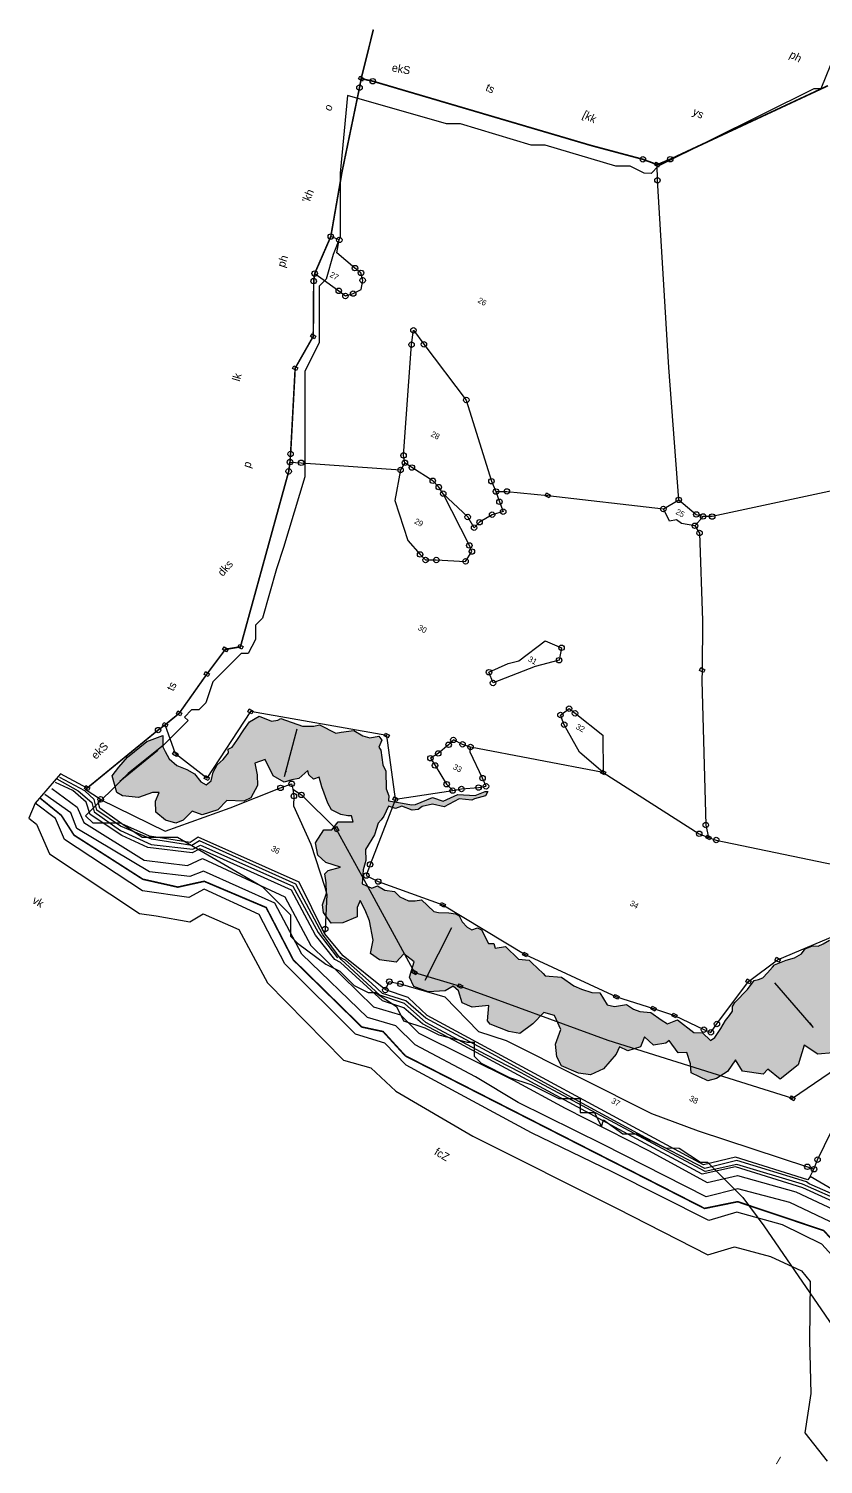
# Model space of a CAD drawing. Header units: metres. Extents: x 344942 to 348881, y 1759187 to 1762834.
# Drawn here: x 345339 to 346574, y 1760175 to 1762406 of the extents above; entities that cross this region are included whole.
import ezdxf

# ---------------------------------------------------------------- set-up
doc = ezdxf.new("R2010")
doc.units = ezdxf.units.M
doc.header["$MEASUREMENT"] = 0
doc.linetypes.add('DASHDOT', pattern=[1, 0.5, -0.25, 0, -0.25])
doc.linetypes.add('DIVIDE', pattern=[1.25, 0.5, -0.25, 0, -0.25, 0, -0.25])
for name, color, linetype in [('LINE_WATER', 4, 'Continuous'), ('OFF', 1, 'Continuous'), ('POLY_HATCH', 12, 'Continuous'), ('POLY_PARCEL', 6, 'Continuous'), ('POLY_WATER', 4, 'Continuous'), ('SYM_ARROW', 1, 'Continuous'), ('SYM_STONE', 1, 'Continuous'), ('TEXT_MAPOUT', 7, 'Continuous'), ('TEXT_PARCEL', 7, 'Continuous'), ('V_BOUND_LINE', 7, 'Continuous'), ('V_BOUND_STREAM_LINE', 7, 'DASHDOT'), ('V_DIVIDE_LINE', 7, 'DIVIDE'), ('VILLAGE BOUNDRY', 15, 'Continuous')]:
    doc.layers.add(name, color=color, linetype=linetype)
doc.styles.get("Standard").update_dxf_attribs({"font": 'simplex.shx'})
doc.styles.add('TEXT_MAP', font='')
doc.styles.get('TEXT_MAP').set_extended_font_data('Kruti Dev 050')
doc.dimstyles.get("Standard").update_dxf_attribs({"dimtxt": 0.18, "dimasz": 0.18, "dimexe": 0.18, "dimexo": 0.0625, "dimgap": 0.09, "dimtad": 0, "dimtih": 1, "dimtoh": 1, "dimdec": 4, "dimzin": 0, "dimdsep": 46, "dimtxsty": 'Standard', "dimcen": 0.09, "dimadec": 0, "dimazin": 0, "dimtfac": 1, "dimtdec": 4, "dimtofl": 0, "dimtmove": 0, "dimatfit": 3, "dimfxl": 0, "dimtolj": 1, "dimtzin": 0, "dimarcsym": 0})

# ---------------------------------------------------------------- blocks, each defined once
blk = doc.blocks.new('STONE')
blk.add_circle((0, 0), 0.851)
blk = doc.blocks.new('STONESQUARE')
blk.add_lwpolyline([(-0.7, 0.48), (0.7, 0.48), (0.7, -0.48), (-0.7, -0.48)], close=True)
blk = doc.blocks.new('WESGW')
at = {"layer": 'POLY_HATCH'}
h = blk.add_hatch(dxfattribs=at)
h.set_pattern_fill('ZIGZAG', color=256, scale=20, style=0)
h.set_pattern_definition([(0, (1778.8028, 7410.7328), (2.5, 2.5), [2.5, -2.5]), (90, (1781.3028, 7410.7328), (-2.5, 2.5), [2.5, -2.5])])
h.paths.add_polyline_path([(2108.7, 7654.35), (2109.11, 7659.44), (2109.01, 7664.37), (2106.4, 7668.23), (2102.68, 7673.32), (2108.88, 7675.93), (2111.08, 7679.23), (2111.08, 7683.77), (2115.9, 7684.19), (2119.48, 7688.45), (2120.31, 7691.62), (2119.62, 7693.68), (2123.75, 7694.23), (2124.44, 7701.52), (2123.2, 7706.75), (2130.09, 7702.07), (2136.28, 7704), (2137.66, 7706.62), (2136.97, 7712.12), (2137.15, 7715.52), (2132.06, 7720.06), (2136.74, 7721.85), (2136.19, 7725.98), (2133.16, 7729.69), (2136.19, 7732.03), (2135.64, 7737.12), (2136.88, 7739.46), (2134.81, 7740.7), (2130.4, 7741.39), (2131.64, 7745.38), (2131.51, 7750.33), (2129.99, 7753.22), (2124.76, 7754.6), (2125.44, 7756.22), (2124.75, 7759.38), (2130.13, 7758.28), (2132.33, 7761.58), (2131.92, 7765.44), (2131.09, 7768.19), (2131.92, 7770.94), (2135.08, 7776.03), (2136.6, 7781.26), (2134.81, 7784.84), (2131.37, 7787.86), (2126.27, 7789.38), (2127.51, 7790.89), (2127.51, 7795.02), (2125.17, 7799.7), (2122.28, 7801.62), (2115.11, 7802.31), (2111.53, 7800.8), (2110.68, 7805.31), (2108.89, 7806.96), (2106.13, 7807.23), (2103.52, 7807.09), (2100.9, 7810.81), (2097.73, 7812.46), (2094.56, 7811.22), (2094.01, 7812.19), (2093.05, 7817), (2089.19, 7820.03), (2085.75, 7820.17), (2085.61, 7822.64), (2087.4, 7823.88), (2089.61, 7825.12), (2090.71, 7826.5), (2092.77, 7823.88), (2094.98, 7823.33), (2096.63, 7823.47), (2097.87, 7822.78), (2098.14, 7816.73), (2101.31, 7814.11), (2105.17, 7814.25), (2109.99, 7816.31), (2112.19, 7818.51), (2109.02, 7823.06), (2105.86, 7825.94), (2102.41, 7831.31), (2101.59, 7833.51), (2100.62, 7833.1), (2099.38, 7833.93), (2099.93, 7846.03), (2099.22, 7847.88), (2096.05, 7850.77), (2092.06, 7853.66), (2087.65, 7860.82), (2084.89, 7854.9), (2084.07, 7849.81), (2081.86, 7846.51), (2081.31, 7841.69), (2078.01, 7835.77), (2077.55, 7833.49), (2078.1, 7830.6), (2075.35, 7827.71), (2074.11, 7825.37), (2075.9, 7824.13), (2076.04, 7819.73), (2077.14, 7817.53), (2078.79, 7815.46), (2081.55, 7812.43), (2082.92, 7809.82), (2084.02, 7803.9), (2086.92, 7802.53), (2090.64, 7801.01), (2094.35, 7797.44), (2095.95, 7796.8), (2099.95, 7794.88), (2107.11, 7789.92), (2107.38, 7787.17), (2107.11, 7785.66), (2107.8, 7781.25), (2105.59, 7778.09), (2105.46, 7775.48), (2106.56, 7773.55), (2105.32, 7768.87), (2104.08, 7765.71), (2104.02, 7762.85), (2104.81, 7761.5), (2104.7, 7758.58), (2104.7, 7756.11), (2106.16, 7754.99), (2107.28, 7754.43), (2106.38, 7750.72), (2106.94, 7745.55), (2109.53, 7746), (2109.42, 7743.64), (2109.87, 7742.31), (2111.34, 7740.51), (2112.35, 7738.82), (2112.91, 7735.23), (2113.7, 7732.98), (2114.26, 7732.08), (2116.51, 7729.84), (2117.41, 7728.04), (2117.3, 7725.12), (2116.85, 7721.63), (2117.07, 7720.29), (2118.2, 7719.16), (2118.2, 7717.93), (2116.96, 7714.78), (2114.6, 7712.53), (2113.7, 7710.17), (2112.35, 7708.71), (2109.09, 7706.69), (2106.81, 7702.67), (2105.02, 7701.55), (2103.78, 7699.3), (2102.77, 7697.17), (2099.95, 7695.48), (2098.27, 7694.13), (2096.47, 7690.76), (2095.68, 7689.19), (2094.67, 7689.08), (2093.54, 7688.4), (2091.52, 7686.04), (2091.29, 7684.92), (2090.06, 7683.01), (2089.04, 7681.55), (2087.36, 7680.88), (2085.78, 7678.97), (2085.56, 7677.06), (2084.21, 7674.92), (2082.3, 7673.01), (2079.79, 7670.04), (2079.56, 7669.14), (2079, 7666.78), (2078.44, 7664.76), (2077.54, 7663.64), (2076.42, 7662.74), (2075.97, 7659.25), (2074.39, 7653.86), (2074.28, 7652.4), (2074.95, 7651.05), (2074.73, 7649.48), (2074.39, 7647.46), (2074.28, 7644.58), (2073.94, 7641.21), (2073.26, 7639.75), (2069.89, 7640.76), (2067.42, 7639.52), (2061.12, 7640.64), (2058.87, 7638.06), (2056.62, 7638.28), (2052.68, 7638.73), (2049.53, 7637.39), (2047.4, 7637.16), (2044.81, 7637.39), (2041.77, 7635.03), (2039.52, 7634.46), (2035.7, 7636.71), (2033.45, 7635.59), (2030.11, 7635.02), (2027.52, 7634.8), (2022.8, 7635.36), (2018.18, 7633.34), (2017.28, 7633.67), (2012.56, 7634.91), (2011.44, 7635.25), (2008.4, 7634.01), (2002.89, 7635.58), (2000.3, 7633.67), (1999.29, 7634.68), (1997.83, 7633.9), (1993.89, 7636.71), (1992.43, 7636.59), (1991.19, 7635.25), (1989.51, 7635.36), (1987.37, 7636.03), (1985.68, 7637.27), (1984.33, 7637.27), (1982.31, 7636.59), (1979.5, 7635.13), (1978.03, 7634.68), (1972.86, 7636.15), (1971.29, 7634.91), (1969.49, 7634.01), (1966.45, 7633.79), (1964.2, 7634.46), (1961.39, 7633.45), (1958.73, 7633.59), (1957.49, 7632.01), (1954.23, 7631.9), (1952.43, 7635.83), (1951.76, 7638.76), (1950.07, 7641.79), (1950.41, 7647.18), (1949.73, 7650.89), (1950.07, 7652.24), (1950.18, 7653.7), (1950.07, 7657.18), (1952.32, 7657.52), (1953.67, 7659.09), (1957.16, 7659.54), (1958.73, 7660.55), (1959.4, 7662.01), (1961.88, 7664.15), (1965.48, 7665.16), (1968.42, 7669.5), (1972.13, 7670.96), (1972.69, 7671.75), (1975.28, 7674.22), (1975.28, 7675.8), (1974.49, 7675.35), (1972.36, 7672.76), (1967.41, 7670.51), (1964.37, 7666.47), (1960.88, 7665.91), (1957.29, 7661.53), (1956.16, 7660.85), (1953.46, 7659.95), (1949.3, 7658.6), (1948.63, 7660.07), (1946.83, 7661.53), (1944.13, 7666.36), (1942.44, 7667.71), (1939.74, 7671.41), (1938.73, 7671.98), (1938.5, 7674.34), (1937.15, 7675.01), (1934.9, 7673.21), (1932.65, 7672.76), (1929.39, 7672.87), (1926.13, 7670.63), (1924.78, 7669.5), (1919.05, 7669.39), (1917.7, 7668.16), (1914.55, 7666.58), (1907.48, 7665.46), (1906.92, 7664.56), (1905.34, 7663.43), (1901.18, 7662.98), (1899.38, 7659.95), (1898.93, 7656.92), (1898.6, 7652.98), (1898.25, 7650.43), (1897.46, 7649.3), (1898.14, 7648.4), (1897.58, 7645.71), (1896.79, 7643.35), (1896.68, 7640.76), (1897.46, 7638.07), (1896.68, 7636.27), (1894.76, 7636.27), (1891.84, 7637.51), (1889.03, 7637.62), (1885.77, 7637.28), (1882.62, 7637.95), (1880.48, 7639.42), (1879.13, 7640.31), (1877.44, 7643.46), (1873.96, 7639.53), (1870.92, 7632.34), (1870.02, 7628.29), (1869.42, 7624.89), (1873.14, 7621.03), (1875.2, 7620.9), (1879.88, 7622.82), (1883.05, 7626.26), (1884.84, 7627.23), (1885.12, 7624.34), (1886.77, 7621.31), (1890.63, 7620.48), (1893.93, 7621.17), (1895.58, 7623.1), (1896.69, 7626.95), (1899.99, 7627.36), (1903.57, 7631.08), (1904.67, 7634.93), (1909.49, 7637.27), (1910.87, 7639.2), (1910.87, 7643.6), (1909.22, 7646.49), (1906.88, 7649.38), (1909.22, 7651.86), (1913.76, 7648.55), (1917.76, 7648.42), (1919.55, 7650.21), (1921.26, 7651.53), (1922.64, 7655.1), (1923.47, 7654), (1925.39, 7653.59), (1926.63, 7654.97), (1928.84, 7652.63), (1932.83, 7649.05), (1934.9, 7647.81), (1938.2, 7647.81), (1940.27, 7648.5), (1941.23, 7649.05), (1942.61, 7647.67), (1938.48, 7645.47), (1937.93, 7642.31), (1935.72, 7641.07), (1935.31, 7636.25), (1937.79, 7633.23), (1941.09, 7632.4), (1945.78, 7633.23), (1942.91, 7630.49), (1942.5, 7629.12), (1944.15, 7626.78), (1945.81, 7624.02), (1946.36, 7620.17), (1947.74, 7618.25), (1951.45, 7616.46), (1954.62, 7618.25), (1957.65, 7621.96), (1956.27, 7624.58), (1956.14, 7626.91), (1958.89, 7624.99), (1961.65, 7622.65), (1965.5, 7617.97), (1966.74, 7613.84), (1970.18, 7613.43), (1975.14, 7615.22), (1975.97, 7618.66), (1979.96, 7617.97), (1980.93, 7613.02), (1983.54, 7611.09), (1988.23, 7611.78), (1992.77, 7614.53), (1994.29, 7617.01), (1996.49, 7616.46), (1999.24, 7613.71), (2002.69, 7613.98), (2006.96, 7616.87), (2008.89, 7612.47), (2010.12, 7611.92), (2016.32, 7612.6), (2019.63, 7613.71), (2021.83, 7618.25), (2023.21, 7623.06), (2026.51, 7623.75), (2030.37, 7620.86), (2031.06, 7616.04), (2033.26, 7612.74), (2035.88, 7610.95), (2041.63, 7611.42), (2045.21, 7612.66), (2047.96, 7616.24), (2049.2, 7622.15), (2049.07, 7624.63), (2051.96, 7624.77), (2054.85, 7627.79), (2054.44, 7631.1), (2058.16, 7630.13), (2061.32, 7632.47), (2061.88, 7633.71), (2066.14, 7631.65), (2068.49, 7633.02), (2071.1, 7630.41), (2072.62, 7628.07), (2078.4, 7628.21), (2080.47, 7630.13), (2082.53, 7633.71), (2082.95, 7638.11), (2086.53, 7636.05), (2092.73, 7638.25), (2093.28, 7640.32), (2098.1, 7639.35), (2100.99, 7645.96), (2099.75, 7652.29), (2104.85, 7651.74)])
h.paths.add_polyline_path([(2088.71, 7833.02), (2087.37, 7836.73), (2088.26, 7838.81), (2089.45, 7841.33), (2091.83, 7838.81), (2092.27, 7837.33), (2092.12, 7835.1), (2091.23, 7833.02)], flags=16)
at = {"layer": 'LINE_WATER'}
for points in [[(2133.65, 7615.66), (2121.42, 7614.75), (2120.4, 7614.89), (2098.13, 7610.54), (2090.46, 7603.61), (2069.67, 7603.47), (2045.94, 7603.62), (2019.06, 7603.91), (2016.3, 7604.06), (1991.44, 7604.13), (1983.46, 7606.02), (1975.98, 7604.57), (1971.38, 7605.82), (1960.85, 7608.36), (1958.59, 7608.36)], [(1854.72, 7612.53), (1864.39, 7611.19), (1868.5, 7607.9), (1890.61, 7606.36), (1903.36, 7611.19), (1906.44, 7615.4), (1934.78, 7616.89), (1949.12, 7607.29), (1975.45, 7599.58), (1983.98, 7601.33), (1991.8, 7598.97), (2024.77, 7599.89), (2043.12, 7599.79), (2072.53, 7600.3), (2093.15, 7600.16), (2100.48, 7606.46), (2118.99, 7610.59), (2133.9, 7611.31)], [(2134.61, 7613.57), (2120.32, 7612.75), (2098.63, 7608.64), (2090.55, 7601.71), (2062.69, 7601.81), (2004.63, 7602.13), (1991.4, 7602.14), (1983.89, 7603.78), (1977, 7602.55), (1959.83, 7606.96), (1957.77, 7606.96), (1948.9, 7610.81), (1935.64, 7619.74), (1904.33, 7617.7), (1902.79, 7615.44), (1889.8, 7610.37), (1880.86, 7609.85), (1869.03, 7610.98), (1866.15, 7613.86), (1860.7, 7615.09), (1854.84, 7614.79)], [(2134.09, 7614.71), (2119.7, 7613.68), (2098.72, 7609.47), (2091.04, 7602.86), (2032.33, 7602.96), (2025.8, 7603.07), (2013.25, 7602.86), (1992.12, 7602.98), (1983.49, 7605.03), (1975.47, 7603.7), (1959.53, 7607.91), (1950.62, 7612.16), (1936.02, 7622.02), (1903.06, 7619.85), (1901.62, 7617.38), (1889.59, 7613.17), (1879.11, 7612.25), (1870.32, 7613.17), (1867.95, 7615.74), (1864.05, 7616.77), (1855.31, 7616.77)], [(1854.64, 7616.02), (1862.25, 7615.81), (1867.7, 7614.58), (1869.75, 7612.32), (1879.73, 7611.09), (1890.25, 7611.71), (1902.45, 7616.53), (1903.99, 7618.79), (1935.41, 7620.99), (1949.19, 7611.95), (1958.27, 7607.8)], [(2135.14, 7607.49), (2118.9, 7606.77), (2102.54, 7602.88), (2094.99, 7596.06), (2058.9, 7595.34), (2029.31, 7594.42), (2013.79, 7595.24), (1992.43, 7595.24), (1984.31, 7597.61), (1975.26, 7595.76), (1947.91, 7603.56), (1932.94, 7613.68), (1908.67, 7612.03), (1905.59, 7608.54), (1893.8, 7603.9), (1867.47, 7605.23), (1863.46, 7608.62), (1853.59, 7609.86)], [(2141.02, 7597.39), (2133.79, 7599.99), (2120.12, 7599.51), (2105.7, 7596.32), (2099.25, 7589.87), (2065.41, 7589.1), (2037.43, 7588.05), (1992.99, 7588.34), (1983.89, 7591.24), (1974.45, 7589.42), (1944.66, 7598.47), (1930.31, 7608.28), (1911.47, 7607.15), (1908.48, 7602.63), (1894.71, 7597.62), (1865.67, 7600.31), (1860.09, 7604.84), (1852.19, 7606.09)]]:
    blk.add_lwpolyline(points, dxfattribs=at)
at = {"layer": 'OFF'}
blk.add_lwpolyline([(1854.93, 7617.87), (1852.19, 7606.09), (1852.69, 7600.95)], dxfattribs=at)
at = {"layer": 'POLY_HATCH'}
blk.add_lwpolyline([(2108.7, 7654.35), (2104.85, 7651.74), (2099.75, 7652.29), (2100.99, 7645.96), (2098.1, 7639.35), (2093.28, 7640.32), (2092.73, 7638.25), (2086.53, 7636.05), (2082.95, 7638.11), (2082.53, 7633.71), (2080.47, 7630.13), (2078.4, 7628.21), (2072.62, 7628.07), (2071.1, 7630.41), (2068.49, 7633.02), (2066.14, 7631.65), (2061.88, 7633.71), (2061.32, 7632.47), (2058.16, 7630.13), (2054.44, 7631.1), (2054.85, 7627.79), (2051.96, 7624.77), (2049.07, 7624.63), (2049.2, 7622.15), (2047.96, 7616.24), (2045.21, 7612.66), (2041.63, 7611.42), (2035.88, 7610.95), (2033.26, 7612.74), (2031.06, 7616.04), (2030.37, 7620.86), (2026.51, 7623.75), (2023.21, 7623.06), (2021.83, 7618.25), (2019.63, 7613.71), (2016.32, 7612.6), (2010.12, 7611.92), (2008.89, 7612.47), (2006.96, 7616.87), (2002.69, 7613.98), (1999.24, 7613.71), (1996.49, 7616.46), (1994.29, 7617.01), (1992.77, 7614.53), (1988.23, 7611.78), (1983.54, 7611.09), (1980.93, 7613.02), (1979.96, 7617.97), (1975.97, 7618.66), (1975.14, 7615.22), (1970.18, 7613.43), (1966.74, 7613.84), (1965.5, 7617.97), (1961.65, 7622.65), (1958.89, 7624.99), (1956.14, 7626.91), (1956.27, 7624.58), (1957.65, 7621.96), (1954.62, 7618.25), (1951.45, 7616.46), (1947.74, 7618.25), (1946.36, 7620.17), (1945.81, 7624.02), (1944.15, 7626.78), (1942.5, 7629.12), (1942.91, 7630.49), (1945.78, 7633.23), (1941.09, 7632.4), (1937.79, 7633.23), (1935.31, 7636.25), (1935.72, 7641.07), (1937.93, 7642.31), (1938.48, 7645.47), (1942.61, 7647.67), (1941.23, 7649.05), (1940.27, 7648.5), (1938.2, 7647.81), (1934.9, 7647.81), (1932.83, 7649.05), (1928.84, 7652.63), (1926.63, 7654.97), (1925.39, 7653.59), (1923.47, 7654), (1922.64, 7655.1), (1921.26, 7651.53), (1919.55, 7650.21), (1917.76, 7648.42), (1913.76, 7648.55), (1909.22, 7651.86), (1906.88, 7649.38), (1909.22, 7646.49), (1910.87, 7643.6), (1910.87, 7639.2), (1909.49, 7637.27), (1904.67, 7634.93), (1903.57, 7631.08), (1899.99, 7627.36), (1896.69, 7626.95), (1895.58, 7623.1), (1893.93, 7621.17), (1890.63, 7620.48), (1886.77, 7621.31), (1885.12, 7624.34), (1884.84, 7627.23), (1883.05, 7626.26), (1879.88, 7622.82), (1875.2, 7620.9), (1873.14, 7621.03), (1869.42, 7624.89), (1870.02, 7628.29), (1870.92, 7632.34), (1873.96, 7639.53), (1877.44, 7643.46), (1879.13, 7640.31), (1880.48, 7639.42), (1882.62, 7637.95), (1885.77, 7637.28), (1889.03, 7637.62), (1891.84, 7637.51), (1894.76, 7636.27), (1896.68, 7636.27), (1897.46, 7638.07), (1896.68, 7640.76), (1896.79, 7643.35), (1897.58, 7645.71), (1898.14, 7648.4), (1897.46, 7649.3), (1898.25, 7650.43), (1898.6, 7652.98), (1898.93, 7656.92), (1899.38, 7659.95), (1901.18, 7662.98), (1905.34, 7663.43), (1906.92, 7664.56), (1907.48, 7665.46), (1914.55, 7666.58), (1917.7, 7668.16), (1919.05, 7669.39), (1924.78, 7669.5), (1926.13, 7670.63), (1929.39, 7672.87), (1932.65, 7672.76), (1934.9, 7673.21), (1937.15, 7675.01), (1938.5, 7674.34), (1938.73, 7671.98), (1939.74, 7671.41), (1942.44, 7667.71), (1944.13, 7666.36), (1946.83, 7661.53), (1948.63, 7660.07), (1949.3, 7658.6), (1953.46, 7659.95), (1956.16, 7660.85), (1957.29, 7661.53), (1960.88, 7665.91), (1964.37, 7666.47), (1967.41, 7670.51), (1972.36, 7672.76), (1974.49, 7675.35), (1975.28, 7675.8), (1975.28, 7674.22), (1972.69, 7671.75), (1972.13, 7670.96), (1968.42, 7669.5), (1965.48, 7665.16), (1961.88, 7664.15), (1959.4, 7662.01), (1958.73, 7660.55), (1957.16, 7659.54), (1953.67, 7659.09), (1952.32, 7657.52), (1950.07, 7657.18), (1950.18, 7653.7), (1950.07, 7652.24), (1949.73, 7650.89), (1950.41, 7647.18), (1950.07, 7641.79), (1951.76, 7638.76), (1952.43, 7635.83), (1954.23, 7631.9), (1957.49, 7632.01), (1958.73, 7633.59), (1961.39, 7633.45), (1964.2, 7634.46), (1966.45, 7633.79), (1969.49, 7634.01), (1971.29, 7634.91), (1972.86, 7636.15), (1978.03, 7634.68), (1979.5, 7635.13), (1982.31, 7636.59), (1984.33, 7637.27), (1985.68, 7637.27), (1987.37, 7636.03), (1989.51, 7635.36), (1991.19, 7635.25), (1992.43, 7636.59), (1993.89, 7636.71), (1997.83, 7633.9), (1999.29, 7634.68), (2000.3, 7633.67), (2002.89, 7635.58), (2008.4, 7634.01), (2011.44, 7635.25), (2012.56, 7634.91), (2017.28, 7633.67), (2018.18, 7633.34), (2022.8, 7635.36), (2027.52, 7634.8), (2030.11, 7635.02), (2033.45, 7635.59), (2035.7, 7636.71), (2039.52, 7634.46), (2041.77, 7635.03), (2044.81, 7637.39), (2047.4, 7637.16), (2049.53, 7637.39), (2052.68, 7638.73), (2056.62, 7638.28), (2058.87, 7638.06), (2061.12, 7640.64), (2067.42, 7639.52), (2069.89, 7640.76), (2073.26, 7639.75), (2073.94, 7641.21), (2074.28, 7644.58), (2074.39, 7647.46), (2074.73, 7649.48), (2074.95, 7651.05), (2074.28, 7652.4), (2074.39, 7653.86), (2075.97, 7659.25), (2076.42, 7662.74), (2077.54, 7663.64), (2078.44, 7664.76), (2079, 7666.78), (2079.56, 7669.14), (2079.79, 7670.04), (2082.3, 7673.01), (2084.21, 7674.92), (2085.56, 7677.06), (2085.78, 7678.97), (2087.36, 7680.88), (2089.04, 7681.55), (2090.06, 7683.01), (2091.29, 7684.92)], dxfattribs=at)
at = {"layer": 'POLY_PARCEL'}
for points in [[(1985.04, 7784.22), (1962.86, 7819.24), (1932.2, 7869.22), (1929.87, 7873.51)], [(2114.96, 7715.49), (2115.83, 7718.68), (2115.39, 7727.67), (2104.51, 7752.67), (2103.49, 7758.91), (2103.78, 7765.29), (2106.88, 7787.51), (2084.34, 7802.08), (2073.3, 7824.47), (2086.08, 7859.25), (2087.35, 7861.64), (2084.41, 7860.03), (2050.47, 7831.22), (2025.36, 7842.39), (2028.56, 7811.44), (1996.7, 7784.52), (1994.19, 7783.21)], [(1851.45, 7793.18), (1860.62, 7791.94), (1863.21, 7791.49), (1865, 7793.29), (1866.58, 7795.54), (1865.68, 7798.35), (1864.1, 7800.15), (1861.74, 7800.59), (1854.53, 7802.12), (1853.29, 7806.05), (1850.45, 7805.75)], [(1904.13, 7754.23), (1902.67, 7756.05), (1888.6, 7787.8), (1887, 7792.01), (1891.93, 7789.69), (1911.82, 7780.55), (1930.69, 7761.85), (1933.44, 7759.67)], [(1982.14, 7779.44), (1985.04, 7784.22)], [(1985.04, 7784.22), (1992.01, 7782.77), (1994.19, 7783.21)], [(1994.19, 7783.21), (1993.32, 7779.44)], [(1933.44, 7759.67), (1936.42, 7761.31), (1948.32, 7766.24), (1982.14, 7779.44)], [(1993.32, 7779.44), (1989.25, 7778.13), (1987.37, 7778.42), (1985.62, 7776.97), (1982.14, 7779.44)], [(1993.32, 7779.44), (1995.64, 7778.13), (2009.34, 7754.42), (2016.47, 7740.71), (2017.92, 7737.81), (2040.27, 7698.52), (2042.89, 7695.47)], [(1921.19, 7647.73), (1924.38, 7647.44), (1939.04, 7643.09), (1952.9, 7633.98), (1981.63, 7615.11), (1996.29, 7618.01), (2044.85, 7624.84), (2104.35, 7635.89), (2117.18, 7660.43), (2111.72, 7678.37), (2123.46, 7689.79), (2130.2, 7696.8), (2140.44, 7702.85), (2132.76, 7762.4)], [(1933.44, 7759.67), (1935.91, 7757.35), (1938.38, 7755.18), (1935.77, 7752.71), (1933.44, 7748.8), (1932.72, 7746.48), (1929.38, 7748.51), (1919.22, 7751.33)], [(1872.34, 7737.55), (1875.53, 7739), (1903.98, 7751.62)], [(1904.13, 7754.23), (1903.98, 7751.62)], [(1903.98, 7751.62), (1906.86, 7742.34), (1916.32, 7733.2), (1921.77, 7731.19), (1924.1, 7730.47), (1927.06, 7732.04), (1935.33, 7735.96), (1935.62, 7739.58), (1934.03, 7740.89), (1919.22, 7751.33)], [(1919.22, 7751.33), (1917.04, 7752.49), (1914.43, 7753.36), (1906.74, 7753.94), (1904.13, 7754.23)], [(1974.47, 7726.21), (1975.63, 7722.44), (1969.97, 7717.22), (1960.76, 7706.44), (1958.07, 7708.81), (1962.13, 7714.03), (1964.6, 7716.35), (1968.95, 7725.78), (1974.47, 7726.21)], [(1950.94, 7660.11), (1953.55, 7638.36), (1954.13, 7634.74), (1958.31, 7634.82), (1979.5, 7637.86), (2009.51, 7636.28), (2040.85, 7638.02), (2052.83, 7640.21), (2059.65, 7641.37), (2069.81, 7641.8), (2072.13, 7642.09), (2072.57, 7645.28), (2075.03, 7661.67), (2079.86, 7671.92), (2114.08, 7714.1), (2114.96, 7715.49)], [(2042.89, 7695.47), (2045.35, 7695.91), (2112.63, 7715.49), (2114.96, 7715.49)], [(2004.28, 7697.92), (1963.97, 7685.48)], [(2004.28, 7697.92), (2039.73, 7695.13), (2042.89, 7695.47)], [(1963.97, 7685.48), (1961.39, 7685.05), (1958.19, 7684.91), (1957.61, 7682.88), (1956.02, 7678.96), (1954.57, 7676.5), (1956.89, 7675.19), (1962.84, 7671.71), (1965.45, 7670.84)], [(1965.45, 7670.84), (1967.63, 7672.58), (1972.13, 7675.48), (1974.01, 7676.93), (1971.84, 7678.67), (1964.67, 7684), (1963.97, 7685.48)], [(1950.94, 7660.11), (1939.18, 7676.35), (1898.11, 7663.01), (1895.83, 7638.19), (1883.64, 7640.22), (1876.53, 7646.75)], [(1950.94, 7660.11), (1965.45, 7670.84)], [(1869.71, 7616.73), (1892.2, 7617.46), (1906.72, 7633.41), (1917.6, 7646.31), (1920.07, 7649.07), (1921.19, 7647.73)], [(1921.19, 7647.73), (1922.5, 7645.99), (1923.8, 7643.23), (1934.25, 7635.26), (1944.41, 7625.4), (1946.01, 7623.66), (1950.65, 7613.94), (1951.09, 7612.64)], [(2120.65, 7619.47), (2120.23, 7622.63), (2119.89, 7632.49), (2122.25, 7636)], [(1976.2, 7605.97), (1976.05, 7608.87), (1979.39, 7609.88), (1993.62, 7612.78), (2007.93, 7608.23), (2016.93, 7609.83), (2067.73, 7610.99), (2083.06, 7613.09), (2118.48, 7619.18), (2120.65, 7619.47)], [(2120.67, 7616.91), (2120.65, 7619.47)]]:
    blk.add_lwpolyline(points, dxfattribs=at)
blk.add_lwpolyline([(2004.28, 7697.92), (1994.78, 7700.05), (1986.51, 7705.39), (1984.05, 7707.51), (1985.5, 7710.55), (1987.82, 7710.12), (1998.7, 7708.23)], close=True, dxfattribs=at)
at = {"layer": 'POLY_WATER'}
for points in [[(2134.02, 7616.33), (2120.67, 7616.91), (2120.53, 7615.61), (2097.3, 7611.26), (2089.61, 7604.44), (1991.53, 7605.05), (1983.62, 7607.23), (1976.2, 7605.97), (1959.51, 7609.16), (1951.09, 7612.64), (1936.54, 7623.07), (1902.14, 7620.61), (1900.77, 7617.97), (1888.58, 7613.76), (1879.15, 7613.04), (1870.73, 7614.2), (1869.42, 7615.65), (1869.71, 7616.73), (1864.05, 7617.17), (1864.34, 7617.87), (1854.93, 7617.87)], [(1852.69, 7600.95), (1855.67, 7600.47), (1863.57, 7594.21), (1897.18, 7590.94), (1902.19, 7592.77), (1912.26, 7596.05), (1914.76, 7600.19), (1926.9, 7601.15), (1942.69, 7590.66), (1974.97, 7580.43), (1983.64, 7582.36), (1993.94, 7579.57), (2021.72, 7578.51), (2072.22, 7579.76), (2103.97, 7580.24), (2110.13, 7586.4), (2121.45, 7589.01), (2132.14, 7589.59), (2136.09, 7587.96), (2144.58, 7571.55), (2152.76, 7557.12), (2156.92, 7545.41), (2167.22, 7540.89)]]:
    blk.add_lwpolyline(points, dxfattribs=at)
at = {"layer": 'V_BOUND_LINE', "const_width": 0.5}
blk.add_lwpolyline([(1965.31, 7920.35), (1932.64, 7876.91), (1929.87, 7873.51), (1925.11, 7872.86), (1908.86, 7869.08), (1839.2, 7854.75), (1835.63, 7853.75), (1836.48, 7851.03), (1844.06, 7825.18), (1850.45, 7805.75), (1851.45, 7793.18), (1852.3, 7790.93), (1860.28, 7775.65), (1859.97, 7764.23), (1871.33, 7739.86), (1872.34, 7737.55), (1873.36, 7734.8), (1885.83, 7679.32), (1882.05, 7676.42), (1880.59, 7666.9), (1878.71, 7651.97), (1876.53, 7646.75), (1875.37, 7644.28), (1864.34, 7617.87)], dxfattribs=at)
at = {"layer": 'V_BOUND_STREAM_LINE', "ltscale": 10, "const_width": 0.5}
blk.add_lwpolyline([(2143.62, 7599.93), (2132.36, 7603.99), (2104.38, 7599.31), (2096.25, 7592.59), (1991.39, 7590.74), (1981.7, 7594.17), (1975.13, 7592.3), (1946.4, 7600.75), (1931.23, 7611.21), (1910.29, 7609.34), (1903.88, 7603.87), (1893.09, 7600.9), (1867.64, 7602.96), (1861.23, 7606.55), (1852.69, 7608.22)], dxfattribs=at)
at = {"layer": 'V_DIVIDE_LINE', "ltscale": 10, "const_width": 0.5}
blk.add_lwpolyline([(1835.63, 7853.75), (1831.77, 7869.09)], dxfattribs=at)
at = {"layer": 'SYM_STONE'}
for name, p in [('STONE', (1932.64, 7876.91)), ('STONE', (1925.11, 7872.86)), ('STONESQUARE', (1929.87, 7873.51)), ('STONE', (1932.2, 7869.22)), ('STONE', (1839.2, 7854.75)), ('STONESQUARE', (1835.63, 7853.75)), ('STONE', (1836.48, 7851.03)), ('STONE', (1850.45, 7805.75)), ('STONE', (1853.29, 7806.05)), ('STONE', (1861.74, 7800.59)), ('STONE', (1864.1, 7800.15)), ('STONE', (1865.68, 7798.35)), ('STONE', (1851.45, 7793.18)), ('STONE', (1860.62, 7791.94)), ('STONE', (1863.21, 7791.49)), ('STONE', (1865, 7793.29)), ('STONE', (1887, 7792.01)), ('STONE', (1852.3, 7790.93)), ('STONE', (1888.6, 7787.8)), ('STONE', (1891.93, 7789.69)), ('STONE', (1985.04, 7784.22)), ('STONE', (1992.01, 7782.77)), ('STONE', (1994.19, 7783.21)), ('STONE', (1996.7, 7784.52)), ('STONE', (1911.82, 7780.55)), ('STONE', (1982.14, 7779.44)), ('STONE', (1993.32, 7779.44)), ('STONE', (1995.64, 7778.13)), ('STONESQUARE', (1860.28, 7775.65)), ('STONESQUARE', (1948.32, 7766.24)), ('STONESQUARE', (1859.97, 7764.23)), ('STONE', (1930.69, 7761.85)), ('STONE', (1936.42, 7761.31)), ('STONE', (1902.67, 7756.05)), ('STONE', (1933.44, 7759.67)), ('STONE', (1935.91, 7757.35)), ('STONE', (1903.98, 7751.62)), ('STONE', (1904.13, 7754.23)), ('STONE', (1906.74, 7753.94)), ('STONE', (1914.43, 7753.36)), ('STONE', (1917.04, 7752.49)), ('STONE', (1919.22, 7751.33)), ('STONE', (1935.77, 7752.71)), ('STONE', (1938.38, 7755.18)), ('STONE', (1929.38, 7748.51)), ('STONE', (1932.72, 7746.48)), ('STONE', (1933.44, 7748.8)), ('STONE', (1871.33, 7739.86)), ('STONE', (1872.34, 7737.55)), ('STONE', (1875.53, 7739)), ('STONE', (1934.03, 7740.89)), ('STONE', (1935.62, 7739.58)), ('STONESQUARE', (2016.47, 7740.71)), ('STONE', (1873.36, 7734.8)), ('STONE', (1935.33, 7735.96)), ('STONE', (1921.77, 7731.19)), ('STONE', (1924.1, 7730.47)), ('STONE', (1927.06, 7732.04)), ('STONE', (1974.47, 7726.21)), ('STONE', (1975.63, 7722.44)), ('STONE', (1985.5, 7710.55)), ('STONE', (1958.07, 7708.81)), ('STONE', (1960.76, 7706.44)), ('STONE', (1984.05, 7707.51)), ('STONE', (1987.82, 7710.12)), ('STONE', (1986.51, 7705.39)), ('STONESQUARE', (2004.28, 7697.92)), ('STONE', (2040.27, 7698.52)), ('STONE', (2039.73, 7695.13)), ('STONESQUARE', (2042.89, 7695.47)), ('STONE', (2045.35, 7695.91)), ('STONE', (1958.19, 7684.91)), ('STONE', (1961.39, 7685.05)), ('STONE', (1963.97, 7685.48)), ('STONESQUARE', (1885.83, 7679.32)), ('STONE', (1956.02, 7678.96)), ('STONE', (1957.61, 7682.88)), ('STONESQUARE', (1882.05, 7676.42)), ('STONESQUARE', (1939.18, 7676.35)), ('STONE', (1954.57, 7676.5)), ('STONE', (1956.89, 7675.19)), ('STONE', (1971.84, 7678.67)), ('STONE', (1972.13, 7675.48)), ('STONE', (1974.01, 7676.93)), ('STONE', (1962.84, 7671.71)), ('STONE', (1965.45, 7670.84)), ('STONE', (1967.63, 7672.58)), ('STONESQUARE', (2079.86, 7671.92)), ('STONESQUARE', (1880.59, 7666.9)), ('STONESQUARE', (1898.11, 7663.01)), ('STONESQUARE', (2075.03, 7661.67)), ('STONESQUARE', (1950.94, 7660.11)), ('STONESQUARE', (1878.71, 7651.97)), ('STONE', (1920.07, 7649.07)), ('STONE', (1875.37, 7644.28)), ('STONESQUARE', (1876.53, 7646.75)), ('STONE', (1917.6, 7646.31)), ('STONE', (1922.5, 7645.99)), ('STONE', (1924.38, 7647.44)), ('STONE', (2072.57, 7645.28)), ('STONESQUARE', (1883.64, 7640.22)), ('STONESQUARE', (2052.83, 7640.21)), ('STONESQUARE', (2059.65, 7641.37)), ('STONE', (2069.81, 7641.8)), ('STONE', (2072.13, 7642.09)), ('STONESQUARE', (1895.83, 7638.19)), ('STONE', (1953.55, 7638.36)), ('STONE', (1954.13, 7634.74)), ('STONE', (1958.31, 7634.82)), ('STONESQUARE', (1979.5, 7637.86)), ('STONESQUARE', (2009.51, 7636.28)), ('STONESQUARE', (2040.85, 7638.02)), ('STONESQUARE', (2104.35, 7635.89)), ('STONE', (2120.23, 7622.63)), ('STONESQUARE', (1864.34, 7617.87)), ('STONE', (1869.71, 7616.73)), ('STONESQUARE', (1996.29, 7618.01)), ('STONE', (2118.48, 7619.18)), ('STONE', (2120.65, 7619.47)), ('STONE', (1950.65, 7613.94)), ('STONESQUARE', (1981.63, 7615.11)), ('STONE', (1976.05, 7608.87)), ('STONE', (1979.39, 7609.88)), ('STONE', (1976.2, 7605.97))]:
    blk.add_blockref(name, p, dxfattribs=at)
at = {"layer": 'SYM_STONE', "rotation": 326.6933532103033}
blk.add_blockref('STONESQUARE', (1939.04, 7643.09), dxfattribs=at)
at = {"layer": 'TEXT_MAPOUT', "style": 'TEXT_MAP'}
blk.add_text('ph', height=2.5, dxfattribs=at).set_placement((1950.26, 7922.45))
for s, rotation, p in [('ys', 1.873, (1932, 7892.48)), ('[kk', 1.873, (1902.09, 7875.45)), ('ts', 1.873, (1871.38, 7868.72)), ('ekS', 18.1491, (1842.87, 7860.2)), ('o', 93.5651, (1832.08, 7840.11)), ('’kh', 95.2188, (1839.63, 7811.54)), ('ph', 99.7934, (1842.33, 7790.25)), ('lk', 101.823, (1846.69, 7752.25)), ('p', 99.7934, (1862.29, 7729.88)), ('dks', 77.1791, (1870.71, 7695.99)), ('ts', 91.98, (1873.94, 7657.08)), ('ekS', 72.6747, (1862.61, 7626.89)), ('vk', 357.7255, (1865.85, 7578.11)), ('fcZ', 357.7255, (2013.58, 7567.78)), ('l', 357.7255, (2153.24, 7532.66))]:
    blk.add_text(s, height=2.5, rotation=rotation, dxfattribs=at).set_placement(p)
at = {"layer": 'TEXT_PARCEL', "style": 'TEXT_MAP'}
for s, p in [('26', (1900.41, 7809.15)), ('27', (1855.87, 7794.49)), ('25', (1986.04, 7779.89)), ('28', (1907.13, 7765.37)), ('29', (1915.39, 7738.91)), ('31', (1967.02, 7717.61)), ('30', (1932.03, 7710.08)), ('32', (1990.1, 7705.96)), ('33', (1962.16, 7676.83)), ('34', (2030.91, 7665.18)), ('36', (1924.01, 7627.63)), ('38', (2075.97, 7620.11)), ('37', (2054.84, 7607.98))]:
    blk.add_text(s, height=1.8, dxfattribs=at).set_placement(p)
at = {"layer": 'SYM_ARROW'}
for points in [[(1917.02, 7650.06), (1913.48, 7665.05)], [(2099.71, 7658.55), (2082.46, 7665.07)], [(1872.31, 7624.53), (1878.25, 7638.75)], [(1985.77, 7614.51), (1985.3, 7632.94)]]:
    blk.add_leader(points, dimstyle='Standard', override={"dimasz": 1.8, "dimgap": 0.09, "dimtad": 0}, dxfattribs=at)

msp = doc.modelspace()

# ---------------------------------------------------------------- linework, layer by layer
at = {"layer": 'VILLAGE BOUNDRY', "ltscale": 0.1, "flags": 128}
msp.add_lwpolyline([(346591.8, 1762367.7), (346569.8, 1762312.8), (346558.8, 1762312.8), (346317.3, 1762192.1), (346306.3, 1762181.1), (346295.3, 1762181.2), (346273.4, 1762192.1), (346251.4, 1762192.1), (346141.7, 1762225.1), (346119.7, 1762225.1), (346009.9, 1762258.1), (345988, 1762258.1), (345834.3, 1762302.1), (345823.3, 1762181.3), (345823.2, 1762082.5), (345812.2, 1762055.1), (345801.2, 1762016.6), (345790.3, 1762005.7), (345790.2, 1761917.9), (345768.3, 1761873.9), (345768.2, 1761709.3), (345735.2, 1761599.5), (345724.2, 1761566.6), (345702.3, 1761489.8), (345691.3, 1761478.8), (345691.3, 1761456.8), (345680.3, 1761434.9), (345669.3, 1761434.9), (345625.4, 1761391), (345614.4, 1761358), (345603.4, 1761347.1), (345592.4, 1761347.1), (345581.4, 1761336.1), (345586.9, 1761330.6), (345548.5, 1761292.2), (345493.6, 1761248.3), (345427.7, 1761182.4), (345438.7, 1761171.5), (345482.6, 1761171.5), (345515.5, 1761149.5), (345570.4, 1761149.5), (345702.1, 1761072.6), (345746, 1761028.6), (345746, 1760995.7), (345757, 1760984.7), (345800.9, 1760951.8), (345822.8, 1760940.8), (345844.8, 1760918.8), (345866.7, 1760907.8), (345877.7, 1760907.8), (345910.6, 1760885.9), (345921.6, 1760863.9), (345954.5, 1760852.9), (345976.5, 1760841.9), (346020.4, 1760830.9), (346031.4, 1760830.9), (346031.3, 1760809), (346042.3, 1760798), (346086.2, 1760776), (346119.2, 1760765), (346163, 1760743), (346196, 1760743), (346196, 1760721.1), (346217.9, 1760721.1), (346228.9, 1760699.1), (346232.1, 1760710), (346261.9, 1760688.1), (346283.8, 1760688.1), (346327.7, 1760666.2), (346349.7, 1760666.1), (346382.6, 1760644.2), (346393.6, 1760644.2), (346448.4, 1760589.3), (346481.4, 1760545.3), (346624, 1760336.7)], dxfattribs=at)

# ---------------------------------------------------------------- block references
at = {"xscale": 4.974419646771247, "yscale": 4.974419646771247, "zscale": 4.974419646771247, "rotation": 331.9517426341686}
msp.add_blockref('WESGW', (319426.7, 1732142.6), dxfattribs=at)

doc.saveas('drawing.dxf')
